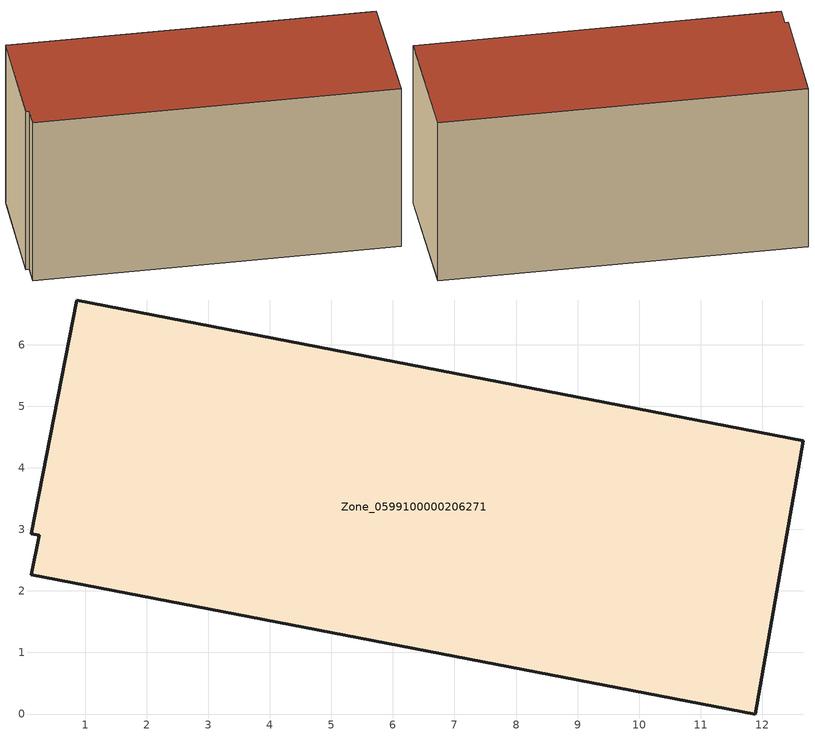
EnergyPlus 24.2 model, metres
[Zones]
Zone_0599100000206271
 floor ground (C_G): 0.12,2.27 0.25,2.91 0.12,2.93 0.86,6.73 12.67,4.44 11.88,0 z0
 wall outside (C_F): 12.67,4.44 0.86,6.73 0.12,2.93 0.25,2.91 0.12,2.27 11.88,0 12.67,4.44 z0:6.1
 roof outside (C_R): 0.25,2.91 0.12,2.27 11.88,0 12.67,4.44 0.86,6.73 0.12,2.93 z6.1
[BUILDING]
Pand.0599100000206271: North Axis=0; Terrain=City; Loads Convergence Tolerance Value=0.04; Temperature Convergence Tolerance Value=0.4; Solar Distribution=FullExterior; Maximum Number of Warmup Days=25; Minimum Number of Warmup Days=1
[Site:Location]
Rotterdam.The.Hague.AP_ZH_NLD Design_Conditions: Latitude=51.96; Longitude=4.45; Time Zone=1; Elevation=-4.5
[SITE:GROUNDTEMPERATURE:BUILDINGSURFACE]
18, 18, 18, 18, 18, 18, 18, 18, 18, 18, 18, 18
[MATERIAL] Thermal Absorptance=0.9; Solar Absorptance=0.7; Visible Absorptance=0.7
Name | Roughness | Thickness | Conductivity | Density | Specific Heat
G.TI.1946 | MediumSmooth | 0.15 | 1 | 540 | 1210
F.TI.1946 | Rough | 0.3 | 0.857143 | 1920 | 840
R.TI.1946 | MediumRough | 0.2 | 0.1 | 1500 | 1000
[CONSTRUCTION]
C_G: G.TI.1946
C_F: F.TI.1946
C_R: R.TI.1946
[ZONE]
Zone_0599100000206271: Type=1; Multiplier=1; Ceiling Height=Autocalculate; Volume=Autocalculate; Floor Area=autocalculate; Part of Total Floor Area=Yes
[ZONEINFILTRATION:DESIGNFLOWRATE]
Infil_Zone_0599100000206271: Zone or ZoneList or Space or SpaceList=Zone_0599100000206271; Schedule=AlwaysOn; Design Flow Rate Calculation Method=Flow/Area; Flow Rate per Floor Area=0.003; Constant Term Coefficient=1; Temperature Term Coefficient=0; Velocity Term Coefficient=0; Velocity Squared Term Coefficient=0
[HVACTEMPLATE:ZONE:IDEALLOADSAIRSYSTEM]
Zone_0599100000206271: Maximum Heating Supply Air Temperature=50; Minimum Cooling Supply Air Temperature=13; Maximum Heating Supply Air Humidity Ratio=0.0156; Minimum Cooling Supply Air Humidity Ratio=0.0077; Heating Limit=NoLimit; Cooling Limit=NoLimit; Dehumidification Control Type=ConstantSensibleHeatRatio; Cooling Sensible Heat Ratio=0.7; Dehumidification Setpoint=60; Humidification Control Type=None; Humidification Setpoint=30; Outdoor Air Method=None; Outdoor Air Flow Rate per Person=0.00944; Outdoor Air Flow Rate per Zone Floor Area=0; Outdoor Air Flow Rate per Zone=0; Demand Controlled Ventilation Type=None; Outdoor Air Economizer Type=NoEconomizer; Heat Recovery Type=None; Sensible Heat Recovery Effectiveness=0.7; Latent Heat Recovery Effectiveness=0.65
[ZONECONTROL:THERMOSTAT]
ThermostatControl_Zone_0599100000206271: Zone or ZoneList=Zone_0599100000206271; Control Type Schedule=DualSetpointControlType; Control 1=Thermostat_Zone_0599100000206271; Temperature Difference Between Cutout And Setpoint=0
[THERMOSTATSETPOINT:DUALSETPOINT]
Thermostat_Zone_0599100000206271: Heating Setpoint Temperature Schedule=HeatingSetpoint_Zone_0599100000206271; Cooling Setpoint Temperature Schedule=CoolingSetpoint_Zone_0599100000206271
[SCHEDULE:COMPACT]
HeatingSetpoint_Zone_0599100000206271: Through: 12/31, For: AllDays, Until: 24:00, 21
CoolingSetpoint_Zone_0599100000206271: Through: 12/31, For: AllDays, Until: 24:00, 24
DualSetpointControlType: Through: 12/31, For: AllDays, Until: 24:00, 4
AlwaysOn: Through: 12/31, For: AllDays, Until: 24:00, 1
